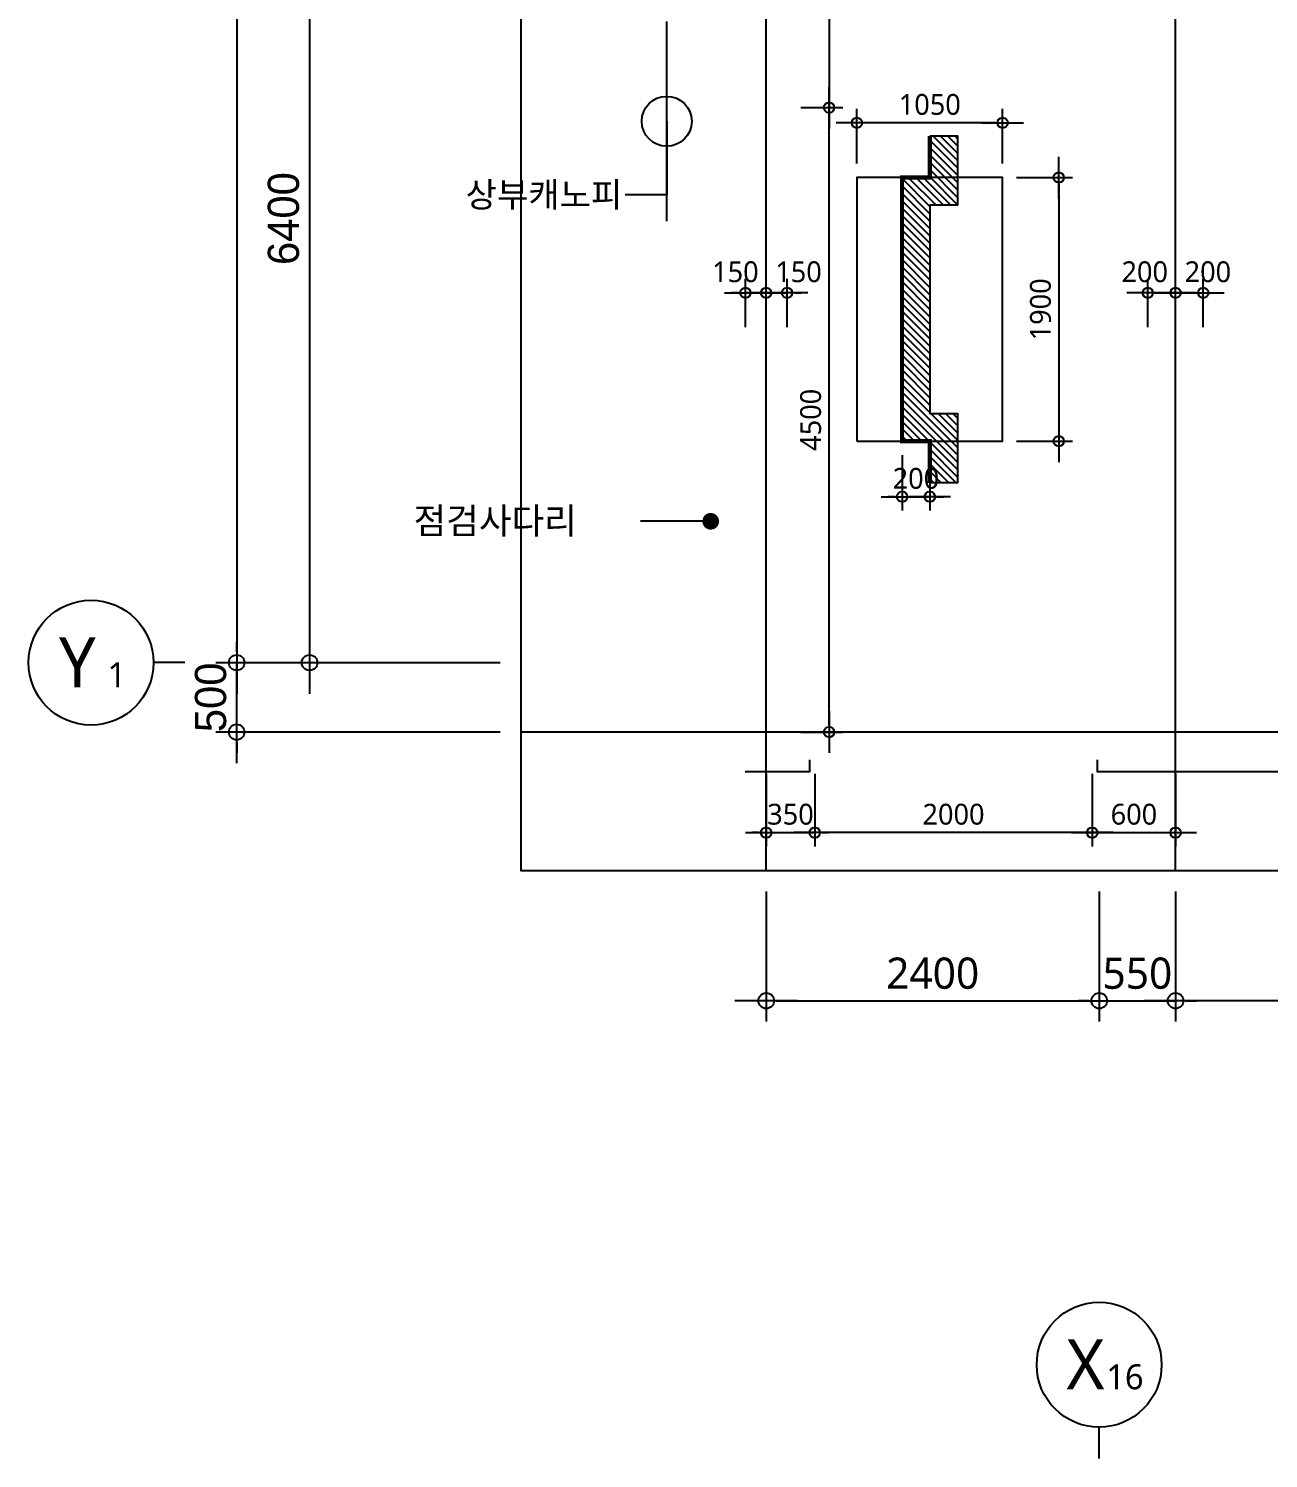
# Model space of a CAD drawing. Header units: millimetres. Extents: x 81033 to 452328, y -17390 to 42241.
# Drawn here: x 230279 to 239214, y 20476 to 30779 of the extents above; entities that cross this region are included whole.
import ezdxf
from ezdxf.enums import TextEntityAlignment as Align

# ---------------------------------------------------------------- set-up
doc = ezdxf.new("R2010")
doc.units = ezdxf.units.MM
doc.header["$LTSCALE"] = 100
doc.header["$MEASUREMENT"] = 0
doc.header["$PDSIZE"] = -10
doc.linetypes.add('CEN', pattern=[62, 60, -1, 0, -1])
doc.layers.get('0').update_dxf_attribs({"linetype": 'CONTINUOUS'})
doc.layers.get('Defpoints').update_dxf_attribs({"color": 171, "linetype": 'CONTINUOUS'})
for name, color, linetype in [('CEN(ST)', 1, 'CEN'), ('INS', 251, 'BATTING'), ('NDIM', 7, 'CONTINUOUS'), ('SYM', 7, 'CONTINUOUS'), ('SYM(AXIS)', 7, 'CONTINUOUS'), ('TEXT(AXIS)', 2, 'CONTINUOUS'), ('TEXT(MIN)', 7, 'CONTINUOUS'), ('TEXT(노트)', 7, 'CONTINUOUS'), ('기계 전기 소방', 254, 'CONTINUOUS')]:
    doc.layers.add(name, color=color, linetype=linetype)
doc.styles.add('CGS', font='cgse', dxfattribs={"bigfont": 'cgs'})
doc.styles.add('나눔바른고딕', font='NanumBarunGothic.ttf')
doc.linetypes.add('BATTING', pattern='A,0.0001,-0.1,[134,ltypeshp.shx,S=0.1,R=0,X=-0.1,Y=0],-0.2,[134,ltypeshp.shx,S=0.1,R=180,X=0.1,Y=0],-0.1', length=0.4001)
doc.dimstyles.new('NDIM 1200', dxfattribs={"dimscale": 75, "dimtxt": 3, "dimasz": 1, "dimexe": 2, "dimexo": 2, "dimgap": 1, "dimtad": 1, "dimdec": 0, "dimdsep": 46, "dimtxsty": 'CGS', "dimblk": 'DOT0', "dimcen": 1, "dimdle": 8, "dimclrd": 256, "dimclre": 256, "dimclrt": 256, "dimadec": 0, "dimazin": 0, "dimtfac": 1, "dimtdec": 0, "dimtix": 1, "dimtmove": 2, "dimatfit": 3, "dimldrblk": 'DOT0', "dimfxl": 1, "dimtolj": 1, "dimtzin": 0, "dimlwd": -1, "dimlwe": -1, "dimarcsym": 0})

# ---------------------------------------------------------------- blocks, each defined once
blk = doc.blocks.new('A$C2F20087E')
at = {"layer": 'SYM(AXIS)'}
blk.add_line((600, 0), (600, 300), dxfattribs=at)
blk.add_circle((600, 900), 600, dxfattribs=at)
blk = doc.blocks.new('DOT0')
blk.add_line((-3, 0), (3, 0))
at = {"color": 6}
blk.add_circle((0, 0), 0.75, dxfattribs=at)
blk = doc.blocks.new('*D147')
at = {"layer": 'Defpoints', "color": 0, "ltscale": 0.4, "transparency": 16777216}
for p in [(233829, 36160), (231779, 26210), (233829, 26210)]:
    blk.add_point(p, dxfattribs=at)
at = {"layer": 'NDIM', "ltscale": 0.4, "transparency": 16777216}
for p, q in [((233679, 36160), (231629, 36160)), ((231779, 36085), (231779, 26285)), ((233679, 26210), (231629, 26210))]:
    blk.add_line(p, q, dxfattribs=at)
at = {"layer": 'NDIM', "ltscale": 0.4, "transparency": 16777216, "xscale": 75, "yscale": 75, "zscale": 75}
for p, rotation in [((231779, 36160), 90), ((231779, 26210), 270)]:
    blk.add_blockref('DOT0', p, dxfattribs=dict(at, rotation=rotation))
at = {"layer": 'NDIM', "ltscale": 0.4, "transparency": 16777216, "insert": (231592, 31185), "char_height": 225, "attachment_point": 5, "rotation": 90, "style": 'CGS'}
blk.add_mtext('\\A1;9950', dxfattribs=at)
blk = doc.blocks.new('*D148')
at = {"layer": 'Defpoints', "color": 0, "ltscale": 0.4, "transparency": 16777216}
for p in [(231779, 26210), (233829, 26210), (233829, 25710)]:
    blk.add_point(p, dxfattribs=at)
at = {"layer": 'NDIM', "ltscale": 0.4, "transparency": 16777216}
for p, q in [((231779, 26285), (231779, 26360)), ((233679, 26210), (231629, 26210)), ((231779, 25710), (231779, 26210)), ((233679, 25710), (231629, 25710)), ((231779, 25635), (231779, 25560))]:
    blk.add_line(p, q, dxfattribs=at)
at = {"layer": 'NDIM', "ltscale": 0.4, "transparency": 16777216, "xscale": 75, "yscale": 75, "zscale": 75}
for p, rotation in [((231779, 26210), 270), ((231779, 25710), 90)]:
    blk.add_blockref('DOT0', p, dxfattribs=dict(at, rotation=rotation))
at = {"layer": 'NDIM', "ltscale": 0.4, "transparency": 16777216, "insert": (231592, 25960), "char_height": 225, "attachment_point": 5, "rotation": 90, "style": 'CGS'}
blk.add_mtext('\\A1;500', dxfattribs=at)
blk = doc.blocks.new('*D150')
at = {"layer": 'Defpoints', "color": 0, "ltscale": 0.4, "transparency": 16777216}
for p in [(233829, 32610), (232304, 26210), (233829, 26210)]:
    blk.add_point(p, dxfattribs=at)
at = {"layer": 'NDIM', "ltscale": 0.4, "transparency": 16777216}
for p, q in [((233679, 32610), (232154, 32610)), ((232304, 32535), (232304, 26285)), ((233679, 26210), (232154, 26210))]:
    blk.add_line(p, q, dxfattribs=at)
at = {"layer": 'NDIM', "ltscale": 0.4, "transparency": 16777216, "xscale": 75, "yscale": 75, "zscale": 75}
for p, rotation in [((232304, 32610), 90), ((232304, 26210), 270)]:
    blk.add_blockref('DOT0', p, dxfattribs=dict(at, rotation=rotation))
at = {"layer": 'NDIM', "ltscale": 0.4, "transparency": 16777216, "insert": (232117, 29410), "char_height": 225, "attachment_point": 5, "rotation": 90, "style": 'CGS'}
blk.add_mtext('\\A1;6400', dxfattribs=at)
blk = doc.blocks.new('*D165')
at = {"layer": 'Defpoints', "color": 0, "ltscale": 0.4, "transparency": 16777216}
for p in [(238545, 24710), (241295, 24710), (238545, 23774)]:
    blk.add_point(p, dxfattribs=at)
at = {"layer": 'NDIM', "ltscale": 0.4, "transparency": 16777216}
for p, q in [((238545, 24560), (238545, 23624)), ((241295, 24560), (241295, 23624)), ((241220, 23774), (238620, 23774))]:
    blk.add_line(p, q, dxfattribs=at)
at = {"layer": 'NDIM', "ltscale": 0.4, "transparency": 16777216, "xscale": 75, "yscale": 75, "zscale": 75, "rotation": 180}
blk.add_blockref('DOT0', (238545, 23774), dxfattribs=at)
at = {"layer": 'NDIM', "ltscale": 0.4, "transparency": 16777216, "xscale": 75, "yscale": 75, "zscale": 75}
blk.add_blockref('DOT0', (241295, 23774), dxfattribs=at)
at = {"layer": 'NDIM', "ltscale": 0.4, "transparency": 16777216, "insert": (239920, 23971), "char_height": 225, "attachment_point": 5, "style": '나눔바른고딕'}
blk.add_mtext('\\A1;2750', dxfattribs=at)
blk = doc.blocks.new('*D167')
at = {"layer": 'Defpoints', "color": 0, "ltscale": 0.4, "transparency": 16777216}
for p in [(237995, 24710), (238545, 24710), (238545, 23774)]:
    blk.add_point(p, dxfattribs=at)
at = {"layer": 'NDIM', "ltscale": 0.4, "transparency": 16777216}
for p, q in [((237995, 24560), (237995, 23624)), ((238545, 24560), (238545, 23624)), ((237920, 23774), (237845, 23774)), ((237995, 23774), (238545, 23774)), ((238620, 23774), (238695, 23774))]:
    blk.add_line(p, q, dxfattribs=at)
at = {"layer": 'NDIM', "ltscale": 0.4, "transparency": 16777216, "xscale": 75, "yscale": 75, "zscale": 75}
blk.add_blockref('DOT0', (237995, 23774), dxfattribs=at)
at = {"layer": 'NDIM', "ltscale": 0.4, "transparency": 16777216, "xscale": 75, "yscale": 75, "zscale": 75, "rotation": 180}
blk.add_blockref('DOT0', (238545, 23774), dxfattribs=at)
at = {"layer": 'NDIM', "ltscale": 0.4, "transparency": 16777216, "insert": (238270, 23971), "char_height": 225, "attachment_point": 5, "style": '나눔바른고딕'}
blk.add_mtext('\\A1;550', dxfattribs=at)
blk = doc.blocks.new('*D599')
at = {"layer": 'Defpoints', "color": 0, "ltscale": 0.4, "transparency": 16777216}
for p in [(238745, 28875), (238545, 28528), (238745, 28528)]:
    blk.add_point(p, dxfattribs=at)
at = {"layer": 'NDIM', "ltscale": 0.4, "transparency": 16777216}
for p, q in [((238545, 28628), (238545, 28975)), ((238745, 28628), (238745, 28975)), ((238595, 28875), (238695, 28875))]:
    blk.add_line(p, q, dxfattribs=at)
at = {"layer": 'NDIM', "ltscale": 0.4, "transparency": 16777216, "xscale": 50, "yscale": 50, "zscale": 50, "rotation": 180}
blk.add_blockref('DOT0', (238545, 28875), dxfattribs=at)
at = {"layer": 'NDIM', "ltscale": 0.4, "transparency": 16777216, "xscale": 50, "yscale": 50, "zscale": 50}
blk.add_blockref('DOT0', (238745, 28875), dxfattribs=at)
at = {"layer": 'NDIM', "ltscale": 0.4, "transparency": 16777216, "insert": (238778, 29026), "char_height": 150, "attachment_point": 5, "style": '나눔바른고딕'}
blk.add_mtext('\\A1;200', dxfattribs=at)
blk = doc.blocks.new('*D600')
at = {"layer": 'Defpoints', "color": 0, "ltscale": 0.4, "transparency": 16777216}
for p in [(238345, 28875), (238345, 28528), (238545, 28528)]:
    blk.add_point(p, dxfattribs=at)
at = {"layer": 'NDIM', "ltscale": 0.4, "transparency": 16777216}
for p, q in [((238345, 28628), (238345, 28975)), ((238545, 28628), (238545, 28975)), ((238495, 28875), (238395, 28875))]:
    blk.add_line(p, q, dxfattribs=at)
at = {"layer": 'NDIM', "ltscale": 0.4, "transparency": 16777216, "xscale": 50, "yscale": 50, "zscale": 50, "rotation": 180}
blk.add_blockref('DOT0', (238345, 28875), dxfattribs=at)
at = {"layer": 'NDIM', "ltscale": 0.4, "transparency": 16777216, "xscale": 50, "yscale": 50, "zscale": 50}
blk.add_blockref('DOT0', (238545, 28875), dxfattribs=at)
at = {"layer": 'NDIM', "ltscale": 0.4, "transparency": 16777216, "insert": (238323, 29026), "char_height": 150, "attachment_point": 5, "style": '나눔바른고딕'}
blk.add_mtext('\\A1;200', dxfattribs=at)
blk = doc.blocks.new('*D650')
at = {"layer": 'Defpoints', "color": 0, "ltscale": 0.4, "transparency": 16777216}
for p in [(235745, 32010), (235745, 30210), (236048, 30210)]:
    blk.add_point(p, dxfattribs=at)
at = {"layer": 'NDIM', "ltscale": 0.4, "transparency": 16777216}
for p, q in [((235845, 32010), (236148, 32010)), ((236048, 31960), (236048, 30260)), ((235845, 30210), (236148, 30210))]:
    blk.add_line(p, q, dxfattribs=at)
at = {"layer": 'NDIM', "ltscale": 0.4, "transparency": 16777216, "xscale": 50, "yscale": 50, "zscale": 50}
for p, rotation in [((236048, 32010), 90), ((236048, 30210), 270)]:
    blk.add_blockref('DOT0', p, dxfattribs=dict(at, rotation=rotation))
at = {"layer": 'NDIM', "ltscale": 0.4, "transparency": 16777216, "insert": (235916, 31110), "char_height": 150, "attachment_point": 5, "rotation": 90, "style": '나눔바른고딕'}
blk.add_mtext('\\A1;1800', dxfattribs=at)
blk = doc.blocks.new('*D651')
at = {"layer": 'Defpoints', "color": 0, "ltscale": 0.4, "transparency": 16777216}
for p in [(235745, 30210), (236048, 30210), (235745, 25710)]:
    blk.add_point(p, dxfattribs=at)
at = {"layer": 'NDIM', "ltscale": 0.4, "transparency": 16777216}
for p, q in [((235845, 30210), (236148, 30210)), ((236048, 25760), (236048, 30160)), ((235845, 25710), (236148, 25710))]:
    blk.add_line(p, q, dxfattribs=at)
at = {"layer": 'NDIM', "ltscale": 0.4, "transparency": 16777216, "xscale": 50, "yscale": 50, "zscale": 50}
for p, rotation in [((236048, 30210), 90), ((236048, 25710), 270)]:
    blk.add_blockref('DOT0', p, dxfattribs=dict(at, rotation=rotation))
at = {"layer": 'NDIM', "ltscale": 0.4, "transparency": 16777216, "insert": (235916, 27960), "char_height": 150, "attachment_point": 5, "rotation": 90, "style": '나눔바른고딕'}
blk.add_mtext('\\A1;4500', dxfattribs=at)
blk = doc.blocks.new('*D652')
at = {"layer": 'Defpoints', "color": 0, "ltscale": 0.4, "transparency": 16777216}
for p in [(235945, 25510), (237945, 25510), (235945, 24985)]:
    blk.add_point(p, dxfattribs=at)
at = {"layer": 'NDIM', "ltscale": 0.4, "transparency": 16777216}
for p, q in [((235945, 25410), (235945, 24885)), ((237945, 25410), (237945, 24885)), ((237895, 24985), (235995, 24985))]:
    blk.add_line(p, q, dxfattribs=at)
at = {"layer": 'NDIM', "ltscale": 0.4, "transparency": 16777216, "xscale": 50, "yscale": 50, "zscale": 50, "rotation": 180}
blk.add_blockref('DOT0', (235945, 24985), dxfattribs=at)
at = {"layer": 'NDIM', "ltscale": 0.4, "transparency": 16777216, "xscale": 50, "yscale": 50, "zscale": 50}
blk.add_blockref('DOT0', (237945, 24985), dxfattribs=at)
at = {"layer": 'NDIM', "ltscale": 0.4, "transparency": 16777216, "insert": (236945, 25117), "char_height": 150, "attachment_point": 5, "style": '나눔바른고딕'}
blk.add_mtext('\\A1;2000', dxfattribs=at)
blk = doc.blocks.new('*D653')
at = {"layer": 'Defpoints', "color": 0, "ltscale": 0.4, "transparency": 16777216}
for p in [(237945, 25510), (238545, 25510), (238545, 24985)]:
    blk.add_point(p, dxfattribs=at)
at = {"layer": 'NDIM', "ltscale": 0.4, "transparency": 16777216}
for p, q in [((237945, 25410), (237945, 24885)), ((238545, 25410), (238545, 24885)), ((237995, 24985), (238495, 24985))]:
    blk.add_line(p, q, dxfattribs=at)
at = {"layer": 'NDIM', "ltscale": 0.4, "transparency": 16777216, "xscale": 50, "yscale": 50, "zscale": 50, "rotation": 180}
blk.add_blockref('DOT0', (237945, 24985), dxfattribs=at)
at = {"layer": 'NDIM', "ltscale": 0.4, "transparency": 16777216, "xscale": 50, "yscale": 50, "zscale": 50}
blk.add_blockref('DOT0', (238545, 24985), dxfattribs=at)
at = {"layer": 'NDIM', "ltscale": 0.4, "transparency": 16777216, "insert": (238245, 25117), "char_height": 150, "attachment_point": 5, "style": '나눔바른고딕'}
blk.add_mtext('\\A1;600', dxfattribs=at)
blk = doc.blocks.new('*D654')
at = {"layer": 'Defpoints', "color": 0, "ltscale": 0.4, "transparency": 16777216}
for p in [(235595, 25510), (235945, 25510), (235945, 24985)]:
    blk.add_point(p, dxfattribs=at)
at = {"layer": 'NDIM', "ltscale": 0.4, "transparency": 16777216}
for p, q in [((235595, 25410), (235595, 24885)), ((235945, 25410), (235945, 24885)), ((235545, 24985), (235495, 24985)), ((235595, 24985), (235945, 24985)), ((235995, 24985), (236045, 24985))]:
    blk.add_line(p, q, dxfattribs=at)
at = {"layer": 'NDIM', "ltscale": 0.4, "transparency": 16777216, "xscale": 50, "yscale": 50, "zscale": 50}
blk.add_blockref('DOT0', (235595, 24985), dxfattribs=at)
at = {"layer": 'NDIM', "ltscale": 0.4, "transparency": 16777216, "xscale": 50, "yscale": 50, "zscale": 50, "rotation": 180}
blk.add_blockref('DOT0', (235945, 24985), dxfattribs=at)
at = {"layer": 'NDIM', "ltscale": 0.4, "transparency": 16777216, "insert": (235770, 25117), "char_height": 150, "attachment_point": 5, "style": '나눔바른고딕'}
blk.add_mtext('\\A1;350', dxfattribs=at)
blk = doc.blocks.new('*D655')
at = {"layer": 'Defpoints', "color": 0, "ltscale": 0.4, "transparency": 16777216}
for p in [(235595, 24710), (237995, 24710), (237995, 23774)]:
    blk.add_point(p, dxfattribs=at)
at = {"layer": 'NDIM', "ltscale": 0.4, "transparency": 16777216}
for p, q in [((235595, 24560), (235595, 23624)), ((237995, 24560), (237995, 23624)), ((235670, 23774), (237920, 23774))]:
    blk.add_line(p, q, dxfattribs=at)
at = {"layer": 'NDIM', "ltscale": 0.4, "transparency": 16777216, "xscale": 75, "yscale": 75, "zscale": 75, "rotation": 180}
blk.add_blockref('DOT0', (235595, 23774), dxfattribs=at)
at = {"layer": 'NDIM', "ltscale": 0.4, "transparency": 16777216, "xscale": 75, "yscale": 75, "zscale": 75}
blk.add_blockref('DOT0', (237995, 23774), dxfattribs=at)
at = {"layer": 'NDIM', "ltscale": 0.4, "transparency": 16777216, "insert": (236795, 23971), "char_height": 225, "attachment_point": 5, "style": '나눔바른고딕'}
blk.add_mtext('\\A1;2400', dxfattribs=at)
blk = doc.blocks.new('*D661')
at = {"layer": 'Defpoints', "color": 0, "ltscale": 0.4, "transparency": 16777216}
for p in [(235745, 28875), (235595, 28528), (235745, 28528)]:
    blk.add_point(p, dxfattribs=at)
at = {"layer": 'NDIM', "ltscale": 0.4, "transparency": 16777216}
for p, q in [((235595, 28628), (235595, 28975)), ((235745, 28628), (235745, 28975)), ((235545, 28875), (235495, 28875)), ((235595, 28875), (235745, 28875)), ((235795, 28875), (235845, 28875))]:
    blk.add_line(p, q, dxfattribs=at)
at = {"layer": 'NDIM', "ltscale": 0.4, "transparency": 16777216, "xscale": 50, "yscale": 50, "zscale": 50}
blk.add_blockref('DOT0', (235595, 28875), dxfattribs=at)
at = {"layer": 'NDIM', "ltscale": 0.4, "transparency": 16777216, "xscale": 50, "yscale": 50, "zscale": 50, "rotation": 180}
blk.add_blockref('DOT0', (235745, 28875), dxfattribs=at)
at = {"layer": 'NDIM', "ltscale": 0.4, "transparency": 16777216, "insert": (235828, 29026), "char_height": 150, "attachment_point": 5, "style": '나눔바른고딕'}
blk.add_mtext('\\A1;150', dxfattribs=at)
blk = doc.blocks.new('*D662')
at = {"layer": 'Defpoints', "color": 0, "ltscale": 0.4, "transparency": 16777216}
for p in [(235445, 28875), (235445, 28528), (235595, 28528)]:
    blk.add_point(p, dxfattribs=at)
at = {"layer": 'NDIM', "ltscale": 0.4, "transparency": 16777216}
for p, q in [((235445, 28628), (235445, 28975)), ((235595, 28628), (235595, 28975)), ((235395, 28875), (235345, 28875)), ((235595, 28875), (235445, 28875)), ((235645, 28875), (235695, 28875))]:
    blk.add_line(p, q, dxfattribs=at)
at = {"layer": 'NDIM', "ltscale": 0.4, "transparency": 16777216, "xscale": 50, "yscale": 50, "zscale": 50}
blk.add_blockref('DOT0', (235445, 28875), dxfattribs=at)
at = {"layer": 'NDIM', "ltscale": 0.4, "transparency": 16777216, "xscale": 50, "yscale": 50, "zscale": 50, "rotation": 180}
blk.add_blockref('DOT0', (235595, 28875), dxfattribs=at)
at = {"layer": 'NDIM', "ltscale": 0.4, "transparency": 16777216, "insert": (235373, 29026), "char_height": 150, "attachment_point": 5, "style": '나눔바른고딕'}
blk.add_mtext('\\A1;150', dxfattribs=at)
blk = doc.blocks.new('*D1223')
at = {"layer": 'Defpoints', "color": 0, "ltscale": 0.4, "transparency": 16777216}
for p in [(236249, 30100), (236249, 29706), (237299, 29706)]:
    blk.add_point(p, dxfattribs=at)
at = {"layer": 'NDIM', "ltscale": 0.4, "transparency": 16777216}
for p, q in [((236249, 29806), (236249, 30200)), ((237299, 29806), (237299, 30200)), ((237249, 30100), (236299, 30100))]:
    blk.add_line(p, q, dxfattribs=at)
at = {"layer": 'NDIM', "ltscale": 0.4, "transparency": 16777216, "xscale": 50, "yscale": 50, "zscale": 50, "rotation": 180}
blk.add_blockref('DOT0', (236249, 30100), dxfattribs=at)
at = {"layer": 'NDIM', "ltscale": 0.4, "transparency": 16777216, "xscale": 50, "yscale": 50, "zscale": 50}
blk.add_blockref('DOT0', (237299, 30100), dxfattribs=at)
at = {"layer": 'NDIM', "ltscale": 0.4, "transparency": 16777216, "insert": (236774, 30232), "char_height": 150, "attachment_point": 5, "style": '나눔바른고딕'}
blk.add_mtext('\\A1;1050', dxfattribs=at)
blk = doc.blocks.new('*D1224')
at = {"layer": 'Defpoints', "color": 0, "ltscale": 0.4, "transparency": 16777216}
for p in [(237299, 29706), (237299, 27806), (237703, 27806)]:
    blk.add_point(p, dxfattribs=at)
at = {"layer": 'NDIM', "ltscale": 0.4, "transparency": 16777216}
for p, q in [((237399, 29706), (237803, 29706)), ((237703, 29656), (237703, 27856)), ((237399, 27806), (237803, 27806))]:
    blk.add_line(p, q, dxfattribs=at)
at = {"layer": 'NDIM', "ltscale": 0.4, "transparency": 16777216, "xscale": 50, "yscale": 50, "zscale": 50}
for p, rotation in [((237703, 29706), 90), ((237703, 27806), 270)]:
    blk.add_blockref('DOT0', p, dxfattribs=dict(at, rotation=rotation))
at = {"layer": 'NDIM', "ltscale": 0.4, "transparency": 16777216, "insert": (237572, 28756), "char_height": 150, "attachment_point": 5, "rotation": 90, "style": '나눔바른고딕'}
blk.add_mtext('\\A1;1900', dxfattribs=at)
blk = doc.blocks.new('*D1225')
at = {"layer": 'Defpoints', "color": 0, "ltscale": 0.4, "transparency": 16777216}
for p in [(236574, 27806), (236774, 27806), (236774, 27406)]:
    blk.add_point(p, dxfattribs=at)
at = {"layer": 'NDIM', "ltscale": 0.4, "transparency": 16777216}
for p, q in [((236574, 27706), (236574, 27306)), ((236774, 27706), (236774, 27306)), ((236524, 27406), (236474, 27406)), ((236574, 27406), (236774, 27406)), ((236824, 27406), (236874, 27406))]:
    blk.add_line(p, q, dxfattribs=at)
at = {"layer": 'NDIM', "ltscale": 0.4, "transparency": 16777216, "xscale": 50, "yscale": 50, "zscale": 50}
blk.add_blockref('DOT0', (236574, 27406), dxfattribs=at)
at = {"layer": 'NDIM', "ltscale": 0.4, "transparency": 16777216, "xscale": 50, "yscale": 50, "zscale": 50, "rotation": 180}
blk.add_blockref('DOT0', (236774, 27406), dxfattribs=at)
at = {"layer": 'NDIM', "ltscale": 0.4, "transparency": 16777216, "insert": (236674, 27537), "char_height": 150, "attachment_point": 5, "style": '나눔바른고딕'}
blk.add_mtext('\\A1;200', dxfattribs=at)

msp = doc.modelspace()

# ---------------------------------------------------------------- hatches: boundary and pattern name
at = {"layer": 'SYM'}
h = msp.add_hatch(dxfattribs=at)
h.set_pattern_fill('ANSI31', color=251, scale=300, angle=270, style=0)
h.set_pattern_definition([(315, (172823.594, -24762.22), (26.516504, 26.516504), [])])
h.paths.add_polyline_path([(236774, 30005.8), (236974, 30005.8), (236974, 29505.8), (236774, 29505.8), (236774, 28005.8), (236974, 28005.8), (236974, 27505.8), (236774, 27505.8), (236774, 27805.8), (236574, 27805.8), (236574, 29705.8), (236774, 29705.8)])

# ---------------------------------------------------------------- linework, layer by layer
at = {"layer": 'CEN(ST)', "ltscale": 10000}
for p, q in [((235594.6, 24710.1), (235594.6, 39202.7)), ((238544.6, 24710.1), (238544.6, 39202.7)), ((254402.7, 25710.1), (233828.7, 25710.1))]:
    msp.add_line(p, q, dxfattribs=at)
at = {"layer": 'Defpoints', "ltscale": 10000}
msp.add_lwpolyline([(233828.7, 39202.7), (254402.7, 39202.7), (254402.7, 24710.1), (233828.7, 24710.1)], close=True, dxfattribs=at)
at = {"layer": 'INS', "ltscale": 0.9}
for points in [[(235907.1, 25510.1), (235907.1, 25422.6), (235444.6, 25422.6)], [(242894.6, 25422.6), (237982.1, 25422.6), (237982.1, 25510.1)]]:
    msp.add_lwpolyline(points, dxfattribs=at)
at = {"layer": 'SYM', "color": 2, "const_width": 30}
msp.add_lwpolyline([(236774, 30005.8), (236774, 29705.8), (236574, 29705.8), (236574, 27805.8), (236774, 27805.8), (236774, 27505.8)], dxfattribs=at)
at = {"layer": 'SYM', "color": 251}
msp.add_lwpolyline([(236774, 30005.8), (236974, 30005.8), (236974, 29505.8), (236774, 29505.8), (236774, 28005.8), (236974, 28005.8), (236974, 27505.8), (236774, 27505.8)], dxfattribs=at)
at = {"layer": '기계 전기 소방', "color": 3, "ltscale": 10000}
msp.add_lwpolyline([(236249, 27805.8), (237299, 27805.8), (237299, 29705.8), (236249, 29705.8)], close=True, dxfattribs=at)

# ---------------------------------------------------------------- block references
at = {"xscale": 0.75, "yscale": 0.75, "zscale": 0.75, "rotation": 89.99999999999932}
msp.add_blockref('A$C2F20087E', (231404.4, 25760.1), dxfattribs=at)
at = {"xscale": 0.75, "yscale": 0.75, "zscale": 0.75}
msp.add_blockref('A$C2F20087E', (237544.6, 20475.9), dxfattribs=at)

# ---------------------------------------------------------------- texts
at = {"layer": 'TEXT(AXIS)', "style": '나눔바른고딕'}
for s, height, p in [('Y', 360, (230630.7, 26213.1)), ('1', 180, (230915.1, 26123.1)), ('X', 360, (237895.9, 21153.9)), ('16', 180, (238180.3, 21063.9))]:
    msp.add_text(s, height=height, dxfattribs=at).set_placement(p, align=Align.MIDDLE)
at = {"layer": 'TEXT(MIN)', "style": '나눔바른고딕'}
msp.add_text('상부캐노피', height=180, dxfattribs=at).set_placement((233428.7, 29582.3), align=Align.MIDDLE_LEFT)
at = {"layer": 'TEXT(노트)', "style": '나눔바른고딕'}
msp.add_text('점검사다리', height=187.5, dxfattribs=at).set_placement((234230.4, 27232.2), align=Align.MIDDLE_RIGHT)

# ---------------------------------------------------------------- dimensions: what is measured, and where the dimension line sits
at = {"layer": 'NDIM', "ltscale": 0.4}
for p1, angle, picture, middle in [((233828.7, 36160.1), 270, '*D147', (231591.9, 31185.1)), ((233828.7, 25710.1), 90, '*D148', (231591.9, 25960.1))]:
    dim = msp.add_linear_dim(base=(231779.4, 26210.1), p1=p1, p2=(233828.7, 26210.1), angle=angle, dimstyle='NDIM 1200', dxfattribs=at)
    dim.commit()
    dim.dimension.update_dxf_attribs({"geometry": picture, "text_midpoint": middle})
for base, p1, p2, angle, override, picture, middle in [((232304.4, 26210.1), (233828.7, 32610.1), (233828.7, 26210.1), 270, {"dimscale": 75, "dimclrd": 256, "dimclre": 256, "dimclrt": 256}, '*D150', (232116.9, 29410.1)), ((236047.7, 30210.1), (235744.6, 32010.1), (235744.6, 30210.1), 270, {"dimscale": 50, "dimtxsty": '나눔바른고딕'}, '*D650', (235916.2, 31110.1)), ((236047.7, 30210.1), (235744.6, 25710.1), (235744.6, 30210.1), 90, {"dimscale": 50, "dimtxsty": '나눔바른고딕'}, '*D651', (235916.2, 27960.1)), ((236249, 30100.2), (237299, 29705.8), (236249, 29705.8), 180, {"dimscale": 50, "dimtxsty": '나눔바른고딕'}, '*D1223', (236774, 30231.6)), ((237703.3, 27805.8), (237299, 29705.8), (237299, 27805.8), 270, {"dimscale": 50, "dimtxsty": '나눔바른고딕'}, '*D1224', (237571.7, 28755.8)), ((235944.6, 24985.1), (235594.6, 25510.1), (235944.6, 25510.1), 0, {"dimscale": 50, "dimtxsty": '나눔바른고딕'}, '*D654', (235769.6, 25116.6)), ((235944.6, 24985.1), (237944.6, 25510.1), (235944.6, 25510.1), 180, {"dimscale": 50, "dimtxsty": '나눔바른고딕'}, '*D652', (236944.6, 25116.5)), ((238544.6, 24985.1), (237944.6, 25510.1), (238544.6, 25510.1), 0, {"dimscale": 50, "dimtxsty": '나눔바른고딕'}, '*D653', (238244.6, 25116.6)), ((238544.6, 23774.3), (241294.6, 24710.1), (238544.6, 24710.1), 180, {"dimtxsty": '나눔바른고딕'}, '*D165', (239919.6, 23971.5))]:
    dim = msp.add_linear_dim(base=base, p1=p1, p2=p2, angle=angle, dimstyle='NDIM 1200', override=override, dxfattribs=at)
    dim.commit()
    dim.dimension.update_dxf_attribs({"geometry": picture, "text_midpoint": middle})
for base, p1, p2, picture, middle in [((235444.6, 28874.9), (235594.6, 28527.6), (235444.6, 28527.6), '*D662', (235372.9, 29025.9)), ((238344.6, 28874.9), (238544.6, 28527.6), (238344.6, 28527.6), '*D600', (238322.9, 29025.9))]:
    dim = msp.add_linear_dim(base=base, p1=p1, p2=p2, angle=180, dimstyle='NDIM 1200', override={"dimscale": 50, "dimtxsty": '나눔바른고딕'}, dxfattribs=at)
    dim.commit()
    dim.dimension.update_dxf_attribs({"geometry": picture, "text_midpoint": middle, "dimtype": 160})
for base, p1, p2, picture, middle in [((235744.6, 28874.9), (235594.6, 28527.6), (235744.6, 28527.6), '*D661', (235828.4, 29025.9)), ((238744.6, 28874.9), (238544.6, 28527.6), (238744.6, 28527.6), '*D599', (238778.4, 29025.9))]:
    dim = msp.add_linear_dim(base=base, p1=p1, p2=p2, dimstyle='NDIM 1200', override={"dimscale": 50, "dimtxsty": '나눔바른고딕'}, dxfattribs=at)
    dim.commit()
    dim.dimension.update_dxf_attribs({"geometry": picture, "text_midpoint": middle, "dimtype": 160})
for base, p1, p2, override, picture, middle in [((236774, 27405.8), (236574, 27805.8), (236774, 27805.8), {"dimscale": 50, "dimtxsty": '나눔바른고딕'}, '*D1225', (236674, 27537.2)), ((237994.6, 23774.3), (235594.6, 24710.1), (237994.6, 24710.1), {"dimtxsty": '나눔바른고딕'}, '*D655', (236794.6, 23971.5)), ((238544.6, 23774.3), (237994.6, 24710.1), (238544.6, 24710.1), {"dimtxsty": '나눔바른고딕'}, '*D167', (238269.6, 23971.5))]:
    dim = msp.add_linear_dim(base=base, p1=p1, p2=p2, dimstyle='NDIM 1200', override=override, dxfattribs=at)
    dim.commit()
    dim.dimension.update_dxf_attribs({"geometry": picture, "text_midpoint": middle})

# ---------------------------------------------------------------- leaders
at = {"layer": 'NDIM', "ltscale": 10000}
for points, override in [([(234877.9, 30111), (234877.9, 29582.3), (234577.9, 29582.3)], {"dimscale": 120, "dimasz": 2, "dimtad": 0}), ([(235195, 27228.7), (234689.6, 27228.7)], {"dimscale": 120, "dimasz": 1, "dimgap": 1, "dimtad": 0, "dimldrblk": 'Dot'})]:
    msp.add_leader(points, dimstyle='NDIM 1200', override=override, dxfattribs=at)

doc.saveas('drawing.dxf')
